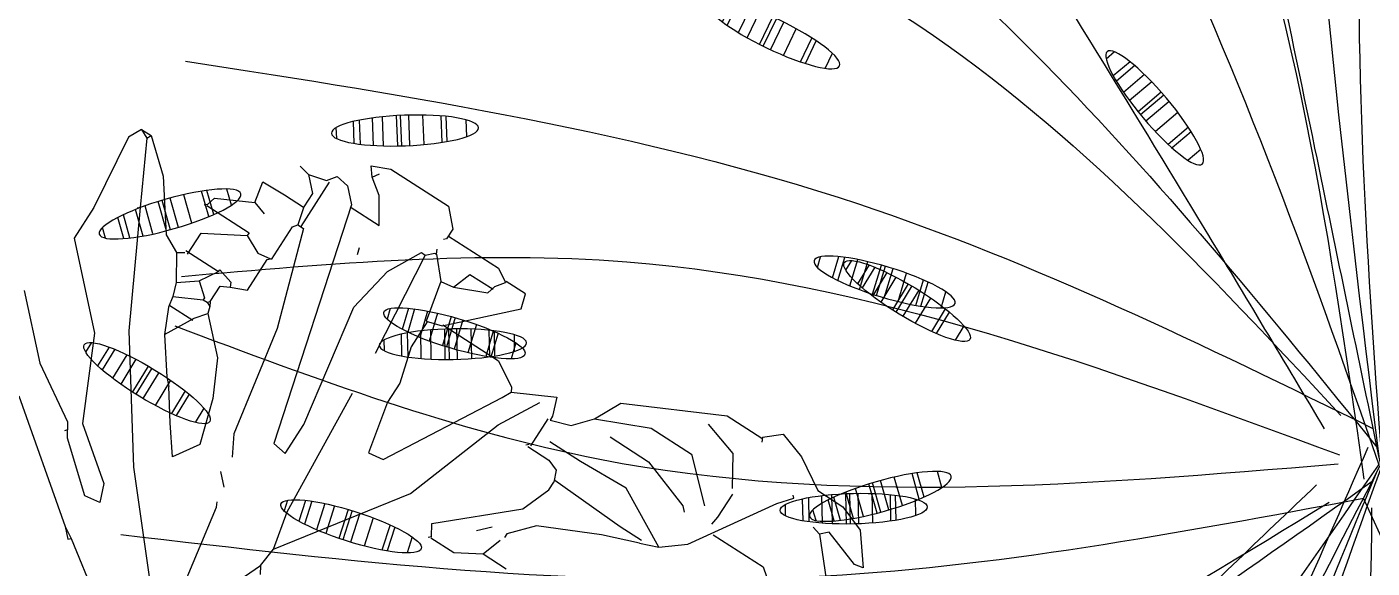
# Model space of a CAD drawing. Header units: metres. Extents: x 1769 to 3632, y 809 to 2652.
# Drawn here: x 2738.3053 to 2738.6659, y 1807.3551 to 1807.5002 of the extents above; entities that cross this region are included whole.
import ezdxf

# ---------------------------------------------------------------- set-up
doc = ezdxf.new("R2010")
doc.units = ezdxf.units.M
doc.header["$LTSCALE"] = 10
doc.layers.add('A-ELEV0', color=7, linetype='Continuous')
doc.layers.add('L-PLNT', color=66, linetype='Continuous')
doc.layers.add('Vegetation - Trees', color=64, linetype='Continuous', lineweight=30)

# ---------------------------------------------------------------- blocks, each defined once
blk = doc.blocks.new('GARRA DE LEON')
at = {"layer": 'L-PLNT', "color": 65, "linetype": 'Continuous'}
for p, q in [((1272.9747, 334.9679), (1272.9706, 334.9514)), ((1273.0286, 334.9265), (1272.9747, 334.9679)), ((1272.9706, 334.9514), (1272.9954, 334.881)), ((1272.983, 334.8685), (1272.9209, 334.9224)), ((1273.0472, 334.8768), (1273.0286, 334.9265)), ((1272.8774, 334.8147), (1272.8256, 334.881)), ((1272.9954, 334.881), (1272.983, 334.8685)), ((1272.983, 334.8685), (1272.9872, 334.852)), ((1273.0472, 334.823), (1273.0472, 334.8768)), ((1272.8774, 334.707), (1272.8774, 334.8147)), ((1273.0824, 334.765), (1273.0472, 334.823)), ((1272.9872, 334.7733), (1273.012, 334.794)), ((1273.012, 334.794), (1273.0162, 334.7898)), ((1272.8836, 334.707), (1272.9872, 334.7733)), ((1273.099, 334.7153), (1273.0824, 334.765)), ((1273.0741, 334.6863), (1273.099, 334.7153)), ((1272.8381, 334.678), (1272.8836, 334.707)), ((1272.9085, 334.6967), (1272.8919, 334.6946)), ((1272.9582, 334.6967), (1272.9085, 334.6967)), ((1273.0203, 334.6573), (1272.9665, 334.6905)), ((1273.0741, 334.6863), (1273.0658, 334.6905)), ((1272.805, 334.6366), (1272.8381, 334.678)), ((1272.9789, 334.5952), (1272.9126, 334.6656)), ((1273.0721, 334.6118), (1273.0721, 334.6863)), ((1272.8919, 334.6325), (1272.8836, 334.6408)), ((1273.041, 334.5911), (1273.0203, 334.6573)), ((1272.7925, 334.6035), (1272.805, 334.6366)), ((1272.805, 334.6366), (1272.8629, 334.529)), ((1272.925, 334.5372), (1272.8919, 334.6325)), ((1272.7925, 334.6035), (1272.7677, 334.5372)), ((1272.7987, 334.5579), (1272.7987, 334.6035)), ((1272.9789, 334.5082), (1272.9789, 334.5952)), ((1272.9872, 334.4378), (1273.0721, 334.6118)), ((1272.805, 334.413), (1272.7987, 334.5579)), ((1272.7677, 334.5372), (1272.718, 334.4296)), ((1272.8629, 334.529), (1272.8588, 334.4337)), ((1272.925, 334.4544), (1272.925, 334.5372)), ((1272.9375, 334.413), (1272.9789, 334.5082)), ((1272.6227, 334.3757), (1272.6227, 334.4254)), ((1272.718, 334.4296), (1272.6766, 334.3923)), ((1272.8588, 334.4337), (1272.8588, 334.3674)), ((1272.9375, 334.413), (1272.9872, 334.4378)), ((1272.7304, 334.3923), (1272.7842, 334.413)), ((1272.7842, 334.413), (1272.8008, 334.413)), ((1272.8215, 334.4047), (1272.8008, 334.413)), ((1272.8298, 334.384), (1272.8215, 334.4047)), ((1272.9043, 334.384), (1272.9375, 334.413)), ((1272.5958, 334.3302), (1272.6227, 334.3757)), ((1272.6186, 334.2681), (1272.7304, 334.3923)), ((1272.6227, 334.3757), (1272.66, 334.3882)), ((1272.6766, 334.3923), (1272.6683, 334.3923)), ((1272.8298, 334.3385), (1272.8298, 334.384)), ((1272.8919, 334.3467), (1272.9043, 334.384)), ((1272.6517, 334.3426), (1272.6724, 334.3633)), ((1272.5958, 334.2805), (1272.5958, 334.3302)), ((1272.834, 334.3385), (1272.8298, 334.3343)), ((1272.834, 334.3426), (1272.8919, 334.3426)), ((1272.9002, 334.3467), (1272.8919, 334.3467)), ((1272.8961, 334.2598), (1272.9333, 334.3343)), ((1272.9333, 334.3343), (1272.9002, 334.3467)), ((1272.834, 334.2722), (1272.9085, 334.3136)), ((1272.5979, 334.2805), (1272.5938, 334.2763)), ((1272.5979, 334.2805), (1272.6186, 334.2681)), ((1272.6434, 334.2059), (1272.834, 334.2722)), ((1272.6683, 334.1314), (1272.8795, 334.2515)), ((1272.8795, 334.2515), (1272.8961, 334.2598)), ((1272.9043, 334.2556), (1272.8961, 334.2598)), ((1272.9313, 334.2101), (1272.9043, 334.2556)), ((1272.424, 334.0527), (1272.6434, 334.2059)), ((1272.9313, 334.09), (1272.9313, 334.2101)), ((1272.9292, 334.09), (1273.0327, 334.1935)), ((1273.0327, 334.1935), (1273.0596, 334.1852)), ((1273.0596, 334.1852), (1273.0596, 334.1438)), ((1272.6642, 334.1024), (1272.6683, 334.1314)), ((1273.0244, 334.1273), (1273.041, 334.1314)), ((1273.0348, 334.0817), (1273.0348, 334.1314)), ((1273.041, 334.1314), (1273.0576, 334.1438)), ((1273.0721, 334.119), (1273.0576, 334.1438)), ((1272.9996, 334.0693), (1273.0244, 334.1273)), ((1273.0721, 334.0113), (1273.0721, 334.119)), ((1272.7594, 334.0817), (1272.6642, 334.1024)), ((1272.8008, 334.0817), (1272.7594, 334.0817)), ((1272.8671, 334.0631), (1272.8008, 334.0817)), ((1272.9209, 334.061), (1272.9292, 334.09)), ((1272.9996, 334.0693), (1273.0348, 334.0817)), ((1272.3867, 334.0486), (1272.3722, 334.0569)), ((1272.9209, 334.0631), (1272.8671, 334.0631)), ((1272.9954, 334.0444), (1272.9209, 334.061)), ((1272.9954, 334.0444), (1272.9996, 334.0693)), ((1272.2293, 333.9823), (1272.3867, 334.0486)), ((1272.3867, 334.0486), (1272.424, 334.0527)), ((1272.424, 334.0527), (1272.4944, 334.0361)), ((1272.4944, 334.0361), (1272.7387, 334.0196)), ((1273.0327, 334.0113), (1272.9954, 334.0444)), ((1273.0203, 333.9947), (1272.8215, 334.0154)), ((1273.0203, 333.9947), (1273.0327, 334.0072)), ((1273.0327, 334.0072), (1273.0327, 334.0113)), ((1273.0327, 334.0113), (1273.041, 334.0072)), ((1273.0658, 334.0113), (1273.0617, 334.0072)), ((1273.0866, 334.0113), (1273.0658, 334.0113)), ((1273.1176, 333.9823), (1273.0866, 334.0113)), ((1272.9582, 333.9533), (1273.0203, 333.9865)), ((1273.0203, 333.9865), (1273.0203, 333.9947)), ((1273.1176, 333.8581), (1273.1176, 333.9823)), ((1272.2211, 333.9616), (1272.4322, 333.9243)), ((1272.5813, 333.9761), (1272.6434, 333.9761)), ((1272.5855, 333.9492), (1272.5813, 333.9761)), ((1272.6434, 333.9761), (1272.8712, 333.9368)), ((1273.0244, 333.8332), (1272.5855, 333.9492)), ((1272.8712, 333.9368), (1272.9582, 333.9533)), ((1272.4115, 333.7587), (1272.2211, 333.9243)), ((1272.4322, 333.9243), (1272.4405, 333.9202)), ((1272.4902, 333.8953), (1272.4695, 333.9161)), ((1272.5606, 333.8788), (1272.5234, 333.8995)), ((1272.9665, 333.8871), (1272.954, 333.8912)), ((1273.0203, 333.8332), (1273.0203, 333.8953)), ((1273.0203, 333.8953), (1273.0658, 333.8664)), ((1272.7635, 333.8415), (1272.5606, 333.8788)), ((1273.0658, 333.8664), (1273.0866, 333.8374)), ((1272.5109, 333.8374), (1272.4654, 333.8084)), ((1272.5938, 333.8125), (1272.5109, 333.8374)), ((1272.9416, 333.7835), (1272.7635, 333.8415)), ((1273.0866, 333.8374), (1273.099, 333.8457)), ((1273.0866, 333.8374), (1273.1031, 333.8249)), ((1273.1031, 333.8249), (1273.1176, 333.8581)), ((1272.2417, 333.7338), (1272.1755, 333.8291)), ((1272.66, 333.7794), (1272.5938, 333.8125)), ((1273.0493, 333.8084), (1273.0244, 333.8332)), ((1272.4654, 333.8084), (1272.515, 333.7711)), ((1273.0534, 333.7835), (1273.0493, 333.8084)), ((1272.515, 333.7711), (1272.5689, 333.7338)), ((1272.718, 333.7214), (1272.66, 333.7794)), ((1272.8629, 333.7649), (1272.9333, 333.7649)), ((1272.9333, 333.7649), (1272.9416, 333.7711)), ((1272.9416, 333.7711), (1272.9416, 333.7835)), ((1273.0369, 333.7773), (1272.9416, 333.7773)), ((1272.9747, 333.7628), (1272.9416, 333.7711)), ((1273.0286, 333.738), (1273.0369, 333.7711)), ((1273.0369, 333.7711), (1273.0534, 333.7835)), ((1272.3246, 333.7421), (1272.3204, 333.7131)), ((1272.3577, 333.7297), (1272.3246, 333.7421)), ((1272.6144, 333.6179), (1272.4115, 333.7587)), ((1272.7801, 333.7297), (1272.7925, 333.7587)), ((1272.7925, 333.7587), (1272.8588, 333.7587)), ((1272.8588, 333.738), (1272.8629, 333.7628)), ((1272.8588, 333.7587), (1272.8629, 333.7628)), ((1272.9737, 333.7214), (1272.9737, 333.7628)), ((1273.0037, 333.7628), (1272.9747, 333.7628)), ((1273.0286, 333.738), (1273.0037, 333.7628)), ((1272.2376, 333.7297), (1272.2417, 333.7338)), ((1272.2542, 333.7131), (1272.2376, 333.7297)), ((1272.2542, 333.7131), (1272.2417, 333.7338)), ((1272.4281, 333.6386), (1272.3577, 333.7297)), ((1272.5813, 333.7214), (1272.5689, 333.7338)), ((1272.5813, 333.7214), (1272.5689, 333.7338)), ((1272.6434, 333.6759), (1272.5813, 333.7214)), ((1272.6973, 333.7049), (1272.718, 333.7214)), ((1272.7304, 333.7173), (1272.718, 333.7214)), ((1272.7346, 333.709), (1272.7304, 333.7173)), ((1272.7387, 333.7131), (1272.7304, 333.7173)), ((1272.7718, 333.7131), (1272.7801, 333.7297)), ((1272.7884, 333.7256), (1272.7801, 333.7297)), ((1272.7967, 333.6966), (1272.7884, 333.7256)), ((1272.8754, 333.7049), (1272.8588, 333.738)), ((1272.9727, 333.6759), (1272.9737, 333.7214)), ((1273.0286, 333.738), (1273.0327, 333.7173)), ((1272.4074, 333.5144), (1272.2542, 333.7131)), ((1272.3204, 333.7131), (1272.3908, 333.6303)), ((1272.6434, 333.6759), (1272.6973, 333.7049)), ((1272.6931, 333.6552), (1272.6931, 333.7049)), ((1272.7097, 333.651), (1272.7346, 333.7007)), ((1272.7346, 333.709), (1272.7387, 333.7131)), ((1272.7346, 333.7007), (1272.7346, 333.709)), ((1272.7387, 333.7007), (1272.7346, 333.7007)), ((1272.7387, 333.7131), (1272.7718, 333.7131)), ((1272.7594, 333.6759), (1272.7387, 333.7007)), ((1272.7594, 333.6759), (1272.7925, 333.6966)), ((1272.7925, 333.6262), (1272.7925, 333.6966)), ((1272.7925, 333.6966), (1272.7967, 333.6966)), ((1272.834, 333.6324), (1272.8754, 333.7049)), ((1272.8816, 333.7049), (1272.8754, 333.7049)), ((1272.8816, 333.6137), (1272.8816, 333.7049)), ((1272.9333, 333.6841), (1272.925, 333.709)), ((1272.689, 333.6552), (1272.6434, 333.6759)), ((1272.7346, 333.6427), (1272.7594, 333.6759)), ((1272.9002, 333.6179), (1272.9333, 333.6841)), ((1272.9333, 333.6841), (1272.9727, 333.6759)), ((1272.7097, 333.651), (1272.689, 333.6552)), ((1272.7346, 333.6427), (1272.7097, 333.651)), ((1272.7801, 333.6137), (1272.7346, 333.6427)), ((1272.3908, 333.6303), (1272.4033, 333.622)), ((1272.4033, 333.622), (1272.3991, 333.6179)), ((1272.4157, 333.6137), (1272.4033, 333.622)), ((1272.5772, 333.5682), (1272.4281, 333.6386)), ((1272.8132, 333.5144), (1272.6144, 333.6179)), ((1272.7801, 333.6137), (1272.7884, 333.6262)), ((1272.7884, 333.6324), (1272.834, 333.6324)), ((1272.8836, 333.6137), (1272.9002, 333.6179)), ((1272.4778, 333.5144), (1272.4157, 333.6137)), ((1272.7967, 333.5806), (1272.7801, 333.6137)), ((1272.8836, 333.6137), (1272.8795, 333.6096)), ((1272.8836, 333.5185), (1272.7967, 333.5806)), ((1272.7014, 333.444), (1272.5772, 333.5682)), ((1272.573, 333.4191), (1272.4778, 333.5144)), ((1272.8132, 333.5144), (1272.8091, 333.5102)), ((1272.925, 333.4564), (1272.8132, 333.5144)), ((1272.9333, 333.4605), (1272.8836, 333.5185)), ((1272.925, 333.4564), (1272.9333, 333.4605)), ((1272.9333, 333.4398), (1272.925, 333.4564)), ((1272.9333, 333.4398), (1272.9333, 333.4605)), ((1272.7677, 333.444), (1272.7014, 333.444)), ((1272.9085, 333.4274), (1272.7677, 333.444)), ((1272.9333, 333.4398), (1272.9085, 333.4274))]:
    blk.add_line(p, q, dxfattribs=at)
blk = doc.blocks.new('*U118')
at = {"layer": 'Vegetation - Trees'}
for p, q in [((-5.13, 11.36), (-3.23, 12.04)), ((-4.99, 8.06), (-1.24, 9.4)), ((-4.81, 6.96), (-0.69, 8.43)), ((-4.3, 4.62), (0.4, 6.3)), ((-3.82, 2.85), (1.15, 4.62)), ((-3.82, 2.85), (1.15, 4.62)), ((-3.07, 0.42), (2.11, 2.27)), ((-2.84, -0.28), (2.37, 1.58)), ((-2.84, -0.28), (2.37, 1.58)), ((-2.34, -1.67), (2.87, 0.19)), ((-1.39, -4.07), (3.65, -2.26)), ((-0.03, -7.06), (4.49, -5.44)), ((0.4, -7.9), (4.69, -6.36)), ((2.32, -11.02), (5.18, -10)), ((4.49, -12.56), (4.49, -12.56))]:
    blk.add_line(p, q, dxfattribs=at)
at = {"layer": 'Vegetation - Trees', "extrusion": (0, 0, -1)}
blk.add_ellipse((0, 0), major_axis=(4.49, -12.56), ratio=0.207464, dxfattribs=at)
blk = doc.blocks.new('*U117')
at = {"layer": 'Vegetation - Trees'}
for p, q in [((-5.13, 11.36), (-3.23, 12.04)), ((-4.99, 8.06), (-1.24, 9.4)), ((-4.81, 6.96), (-0.69, 8.43)), ((-4.3, 4.62), (0.4, 6.3)), ((-3.82, 2.85), (1.15, 4.62)), ((-3.82, 2.85), (1.15, 4.62)), ((-3.07, 0.42), (2.11, 2.27)), ((-2.84, -0.28), (2.37, 1.58)), ((-2.84, -0.28), (2.37, 1.58)), ((-2.34, -1.67), (2.87, 0.19)), ((-1.39, -4.07), (3.65, -2.26)), ((-0.03, -7.06), (4.49, -5.44)), ((0.4, -7.9), (4.69, -6.36)), ((2.32, -11.02), (5.18, -10)), ((4.49, -12.56), (4.49, -12.56))]:
    blk.add_line(p, q, dxfattribs=at)
at = {"layer": 'Vegetation - Trees', "extrusion": (0, 0, -1)}
blk.add_ellipse((0, 0), major_axis=(4.49, -12.56), ratio=0.207464, dxfattribs=at)
blk = doc.blocks.new('*U116')
at = {"layer": 'Vegetation - Trees'}
for p, q in [((-5.13, 11.36), (-3.23, 12.04)), ((-4.99, 8.06), (-1.24, 9.4)), ((-4.81, 6.96), (-0.69, 8.43)), ((-4.3, 4.62), (0.4, 6.3)), ((-3.82, 2.85), (1.15, 4.62)), ((-3.82, 2.85), (1.15, 4.62)), ((-3.07, 0.42), (2.11, 2.27)), ((-2.84, -0.28), (2.37, 1.58)), ((-2.84, -0.28), (2.37, 1.58)), ((-2.34, -1.67), (2.87, 0.19)), ((-1.39, -4.07), (3.65, -2.26)), ((-0.03, -7.06), (4.49, -5.44)), ((0.4, -7.9), (4.69, -6.36)), ((2.32, -11.02), (5.18, -10)), ((4.49, -12.56), (4.49, -12.56))]:
    blk.add_line(p, q, dxfattribs=at)
at = {"layer": 'Vegetation - Trees', "extrusion": (0, 0, -1)}
blk.add_ellipse((0, 0), major_axis=(4.49, -12.56), ratio=0.207464, dxfattribs=at)
blk = doc.blocks.new('*U115')
at = {"layer": 'Vegetation - Trees'}
for p, q in [((-5.13, 11.36), (-3.23, 12.04)), ((-4.99, 8.06), (-1.24, 9.4)), ((-4.81, 6.96), (-0.69, 8.43)), ((-4.3, 4.62), (0.4, 6.3)), ((-3.82, 2.85), (1.15, 4.62)), ((-3.82, 2.85), (1.15, 4.62)), ((-3.07, 0.42), (2.11, 2.27)), ((-2.84, -0.28), (2.37, 1.58)), ((-2.84, -0.28), (2.37, 1.58)), ((-2.34, -1.67), (2.87, 0.19)), ((-1.39, -4.07), (3.65, -2.26)), ((-0.03, -7.06), (4.49, -5.44)), ((0.4, -7.9), (4.69, -6.36)), ((2.32, -11.02), (5.18, -10)), ((4.49, -12.56), (4.49, -12.56))]:
    blk.add_line(p, q, dxfattribs=at)
at = {"layer": 'Vegetation - Trees', "extrusion": (0, 0, -1)}
blk.add_ellipse((0, 0), major_axis=(4.49, -12.56), ratio=0.207464, dxfattribs=at)
blk = doc.blocks.new('*U114')
at = {"layer": 'Vegetation - Trees'}
for p, q in [((-5.13, 11.36), (-3.23, 12.04)), ((-4.99, 8.06), (-1.24, 9.4)), ((-4.81, 6.96), (-0.69, 8.43)), ((-4.3, 4.62), (0.4, 6.3)), ((-3.82, 2.85), (1.15, 4.62)), ((-3.82, 2.85), (1.15, 4.62)), ((-3.07, 0.42), (2.11, 2.27)), ((-2.84, -0.28), (2.37, 1.58)), ((-2.84, -0.28), (2.37, 1.58)), ((-2.34, -1.67), (2.87, 0.19)), ((-1.39, -4.07), (3.65, -2.26)), ((-0.03, -7.06), (4.49, -5.44)), ((0.4, -7.9), (4.69, -6.36)), ((2.32, -11.02), (5.18, -10)), ((4.49, -12.56), (4.49, -12.56))]:
    blk.add_line(p, q, dxfattribs=at)
at = {"layer": 'Vegetation - Trees', "extrusion": (0, 0, -1)}
blk.add_ellipse((0, 0), major_axis=(4.49, -12.56), ratio=0.207464, dxfattribs=at)
blk = doc.blocks.new('*U121')
at = {"layer": 'Vegetation - Trees'}
for p, q in [((-5.13, 11.36), (-3.23, 12.04)), ((-4.99, 8.06), (-1.24, 9.4)), ((-4.81, 6.96), (-0.69, 8.43)), ((-4.3, 4.62), (0.4, 6.3)), ((-3.82, 2.85), (1.15, 4.62)), ((-3.82, 2.85), (1.15, 4.62)), ((-3.07, 0.42), (2.11, 2.27)), ((-2.84, -0.28), (2.37, 1.58)), ((-2.84, -0.28), (2.37, 1.58)), ((-2.34, -1.67), (2.87, 0.19)), ((-1.39, -4.07), (3.65, -2.26)), ((-0.03, -7.06), (4.49, -5.44)), ((0.4, -7.9), (4.69, -6.36)), ((2.32, -11.02), (5.18, -10)), ((4.49, -12.56), (4.49, -12.56))]:
    blk.add_line(p, q, dxfattribs=at)
blk.add_ellipse((0, 0), major_axis=(4.49, -12.56), ratio=0.207464, dxfattribs=at)
blk = doc.blocks.new('*U113')
at = {"layer": 'Vegetation - Trees'}
for p, q in [((-5.13, 11.36), (-3.23, 12.04)), ((-4.99, 8.06), (-1.24, 9.4)), ((-4.81, 6.96), (-0.69, 8.43)), ((-4.3, 4.62), (0.4, 6.3)), ((-3.82, 2.85), (1.15, 4.62)), ((-3.82, 2.85), (1.15, 4.62)), ((-3.07, 0.42), (2.11, 2.27)), ((-2.84, -0.28), (2.37, 1.58)), ((-2.84, -0.28), (2.37, 1.58)), ((-2.34, -1.67), (2.87, 0.19)), ((-1.39, -4.07), (3.65, -2.26)), ((-0.03, -7.06), (4.49, -5.44)), ((0.4, -7.9), (4.69, -6.36)), ((2.32, -11.02), (5.18, -10)), ((4.49, -12.56), (4.49, -12.56))]:
    blk.add_line(p, q, dxfattribs=at)
at = {"layer": 'Vegetation - Trees', "extrusion": (0, 0, -1)}
blk.add_ellipse((0, 0), major_axis=(4.49, -12.56), ratio=0.207464, dxfattribs=at)
blk = doc.blocks.new('JUNCO PLANTA')
at = {"layer": 'L-PLNT', "color": 61}
for points in [[(1270.64191, 198.69749), (1270.68902, 198.55382), (1270.75023, 198.4467)], [(1270.51876, 198.58575), (1270.65719, 198.52494), (1270.75787, 198.45364)], [(1270.52767, 198.56322), (1270.70278, 198.47872), (1270.74916, 198.45734)], [(1270.50828, 198.53961), (1270.60476, 198.52284), (1270.74948, 198.44944)], [(1270.50319, 198.5066), (1270.57483, 198.48487), (1270.75649, 198.44609)], [(1270.48064, 198.42661), (1270.59285, 198.45361), (1270.76026, 198.44151)], [(1270.55702, 198.34541), (1270.65538, 198.40326), (1270.75441, 198.4463)], [(1270.59553, 198.22154), (1270.66949, 198.35342), (1270.75023, 198.4467)], [(1270.92167, 198.22038), (1270.87045, 198.3238), (1270.75383, 198.44452)], [(1270.9686, 198.28896), (1270.90599, 198.33001), (1270.75976, 198.44456)], [(1270.81039, 198.22694), (1270.79172, 198.33951), (1270.76126, 198.44309)], [(1270.5584, 198.2947), (1270.63604, 198.37775), (1270.74545, 198.44085)], [(1270.69064, 198.17707), (1270.74442, 198.31838), (1270.76425, 198.44015)], [(1270.64044, 198.20663), (1270.66649, 198.30103), (1270.75359, 198.43795)], [(1270.6504, 198.20197), (1270.70614, 198.28249), (1270.75537, 198.43711)], [(1270.50936, 198.37534), (1270.69749, 198.42445), (1270.74713, 198.43647)], [(1270.86391, 198.20955), (1270.78098, 198.3854), (1270.75838, 198.43121)], [(1270.77058, 198.19548), (1270.78454, 198.30831), (1270.76282, 198.43272)]]:
    blk.add_spline(points, degree=3, dxfattribs=at)
for points, knots in [([(1270.50604, 198.53583), (1270.54394, 198.51742), (1270.6247, 198.47821), (1270.71186, 198.45695), (1270.75833, 198.44627)], [0, 0, 0, 0, 0.469345, 1, 1, 1, 1]), ([(1270.51017, 198.4701), (1270.56931, 198.46433), (1270.65202, 198.45627), (1270.73473, 198.44821), (1270.75829, 198.44592)], [0, 0, 0, 0, 0.715137, 1, 1, 1, 1]), ([(1270.49342, 198.4064), (1270.53417, 198.41714), (1270.62097, 198.44002), (1270.71059, 198.44405), (1270.75824, 198.44556)], [0, 0, 0, 0, 0.469397, 1, 1, 1, 1]), ([(1270.89796, 198.21723), (1270.88008, 198.25538), (1270.84199, 198.33667), (1270.78763, 198.40803), (1270.75824, 198.44556)], [0, 0, 0, 0, 0.469397, 1, 1, 1, 1]), ([(1270.93611, 198.27092), (1270.89377, 198.31261), (1270.83456, 198.37091), (1270.77535, 198.42922), (1270.75848, 198.44583)], [0, 0, 0, 0, 0.715137, 1, 1, 1, 1]), ([(1270.9892, 198.30989), (1270.95078, 198.32718), (1270.86891, 198.36401), (1270.79671, 198.41728), (1270.75872, 198.44609)], [0, 0, 0, 0, 0.469345, 1, 1, 1, 1])]:
    blk.add_open_spline(points, degree=3, knots=knots, dxfattribs=at)
at = {"layer": 'L-PLNT', "color": 39, "true_color": 0x473624, "xscale": 0.001213067589132681, "yscale": 0.001213067589132681, "zscale": 0.001213067589132681, "rotation": 177.2767212921135}
blk.add_blockref('*U121', (1270.79745, 198.36168), dxfattribs=at)
at = {"layer": 'L-PLNT', "color": 39, "true_color": 0x473624, "extrusion": (0, 0, -1)}
for name, p, xscale, yscale, zscale, rotation in [('*U115', (-1270.69304, 198.35728), 0.001213067589114518, 0.001213067589114518, 0.001213067589114518, 209.0429905508576), ('*U114', (-1270.68759, 198.35381), -0.001213067589089982, 0.001213067589089982, 0.001213067589089982, 233.8321984272498), ('*U115', (-1270.73229, 198.33893), -0.001213067589114517, 0.001213067589114517, 0.001213067589114517, 201.0805479739471), ('*U114', (-1270.73312, 198.33252), 0.001213067589089982, 0.001213067589089982, 0.001213067589089982, 176.2913400975548), ('*U113', (-1270.76564, 198.28242), 0.001213067589096973, 0.001213067589096973, 0.001213067589096973, 167.476752173907), ('*U117', (-1270.62445, 198.26307), -0.001213067589192478, 0.001213067589192478, 0.001213067589192478, 214.8448316042075), ('*U116', (-1270.67023, 198.26018), 0.001213067589116789, 0.001213067589116789, 0.001213067589116789, 194.1709552502095), ('*U116', (-1270.6724, 198.25917), -0.001213067589116789, 0.001213067589116789, 0.001213067589116789, 215.9525832745952), ('*U117', (-1270.70397, 198.22589), 0.001213067589192478, 0.001213067589192478, 0.001213067589192478, 195.2787069205972), ('*U118', (-1270.62659, 198.20832), -0.001213067589147491, 0.001213067589147491, 0.001213067589147491, 201.0269771314556), ('*U118', (-1270.66057, 198.19243), 0.001213067589147491, 0.001213067589147491, 0.001213067589147491, 209.096561393349)]:
    blk.add_blockref(name, p, dxfattribs=dict(at, xscale=xscale, yscale=yscale, zscale=zscale, rotation=rotation))
blk = doc.blocks.new('RPA')
at = {"layer": 'L-PLNT', "rotation": 207.1846337181579}
for name, p, xscale, yscale, zscale in [('JUNCO PLANTA', (1266.18388, 1320.77158), -1.219505756586727, 1.219505756586728, 1.219505756586728), ('GARRA DE LEON', (2564.83477, 1771.55146), -0.1480433124992555, 0.1480433124992555, 0.1480433124992558)]:
    blk.add_blockref(name, p, dxfattribs=dict(at, xscale=xscale, yscale=yscale, zscale=zscale))

msp = doc.modelspace()

# ---------------------------------------------------------------- block references
at = {"layer": 'A-ELEV0', "ltscale": 0.01, "rotation": 29.99800635700696}
msp.add_blockref('RPA', (1259.184, -1140.7268), dxfattribs=at)

doc.saveas('drawing.dxf')
